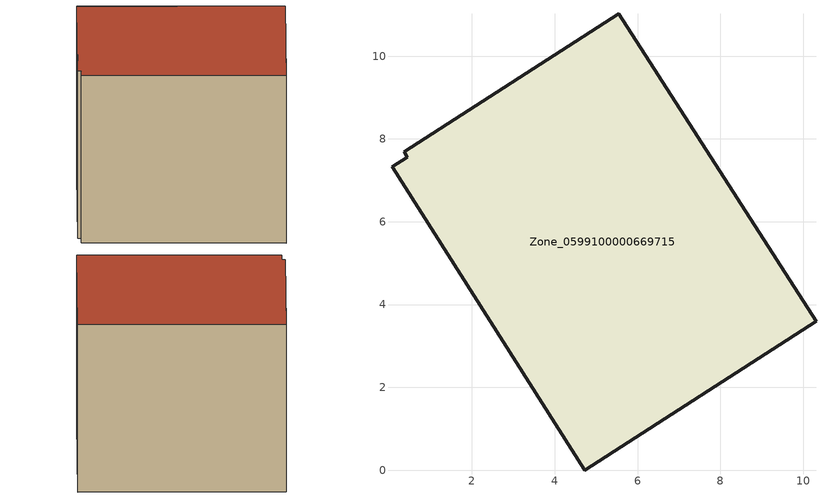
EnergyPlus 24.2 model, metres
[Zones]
Zone_0599100000669715
 floor ground (C_G): 0.08,7.33 0.44,7.56 0.37,7.69 5.55,11.02 10.31,3.59 4.72,0 z0
 wall outside (C_F): 10.31,3.59 5.55,11.02 0.37,7.69 0.44,7.56 0.08,7.33 4.72,0 10.31,3.59 z0:7.91
 roof outside (C_R): 0.44,7.56 0.08,7.33 4.72,0 10.31,3.59 5.55,11.02 0.37,7.69 z7.91
[BUILDING]
Pand.0599100000669715: North Axis=0; Terrain=City; Loads Convergence Tolerance Value=0.04; Temperature Convergence Tolerance Value=0.4; Solar Distribution=FullExterior; Maximum Number of Warmup Days=25; Minimum Number of Warmup Days=1
[Site:Location]
Rotterdam.The.Hague.AP_ZH_NLD Design_Conditions: Latitude=51.96; Longitude=4.45; Time Zone=1; Elevation=-4.5
[SITE:GROUNDTEMPERATURE:BUILDINGSURFACE]
18, 18, 18, 18, 18, 18, 18, 18, 18, 18, 18, 18
[MATERIAL] Thermal Absorptance=0.9; Solar Absorptance=0.7; Visible Absorptance=0.7
Name | Roughness | Thickness | Conductivity | Density | Specific Heat
G.TI.1946-1964 | MediumSmooth | 0.15 | 1 | 540 | 1210
F.TI.1946-1964 | Rough | 0.3 | 0.857143 | 1920 | 840
R.TI.1946-1964 | MediumRough | 0.2 | 0.277778 | 1500 | 1000
[CONSTRUCTION]
C_G: G.TI.1946-1964
C_F: F.TI.1946-1964
C_R: R.TI.1946-1964
[ZONE]
Zone_0599100000669715: Type=1; Multiplier=1; Ceiling Height=Autocalculate; Volume=Autocalculate; Floor Area=autocalculate; Part of Total Floor Area=Yes
[ZONEINFILTRATION:DESIGNFLOWRATE]
Infil_Zone_0599100000669715: Zone or ZoneList or Space or SpaceList=Zone_0599100000669715; Schedule=AlwaysOn; Design Flow Rate Calculation Method=Flow/Area; Flow Rate per Floor Area=0.003; Constant Term Coefficient=1; Temperature Term Coefficient=0; Velocity Term Coefficient=0; Velocity Squared Term Coefficient=0
[HVACTEMPLATE:ZONE:IDEALLOADSAIRSYSTEM]
Zone_0599100000669715: Maximum Heating Supply Air Temperature=50; Minimum Cooling Supply Air Temperature=13; Maximum Heating Supply Air Humidity Ratio=0.0156; Minimum Cooling Supply Air Humidity Ratio=0.0077; Heating Limit=NoLimit; Cooling Limit=NoLimit; Dehumidification Control Type=ConstantSensibleHeatRatio; Cooling Sensible Heat Ratio=0.7; Dehumidification Setpoint=60; Humidification Control Type=None; Humidification Setpoint=30; Outdoor Air Method=None; Outdoor Air Flow Rate per Person=0.00944; Outdoor Air Flow Rate per Zone Floor Area=0; Outdoor Air Flow Rate per Zone=0; Demand Controlled Ventilation Type=None; Outdoor Air Economizer Type=NoEconomizer; Heat Recovery Type=None; Sensible Heat Recovery Effectiveness=0.7; Latent Heat Recovery Effectiveness=0.65
[ZONECONTROL:THERMOSTAT]
ThermostatControl_Zone_0599100000669715: Zone or ZoneList=Zone_0599100000669715; Control Type Schedule=DualSetpointControlType; Control 1=Thermostat_Zone_0599100000669715; Temperature Difference Between Cutout And Setpoint=0
[THERMOSTATSETPOINT:DUALSETPOINT]
Thermostat_Zone_0599100000669715: Heating Setpoint Temperature Schedule=HeatingSetpoint_Zone_0599100000669715; Cooling Setpoint Temperature Schedule=CoolingSetpoint_Zone_0599100000669715
[SCHEDULE:COMPACT]
HeatingSetpoint_Zone_0599100000669715: Through: 12/31, For: AllDays, Until: 24:00, 21
CoolingSetpoint_Zone_0599100000669715: Through: 12/31, For: AllDays, Until: 24:00, 24
DualSetpointControlType: Through: 12/31, For: AllDays, Until: 24:00, 4
AlwaysOn: Through: 12/31, For: AllDays, Until: 24:00, 1
